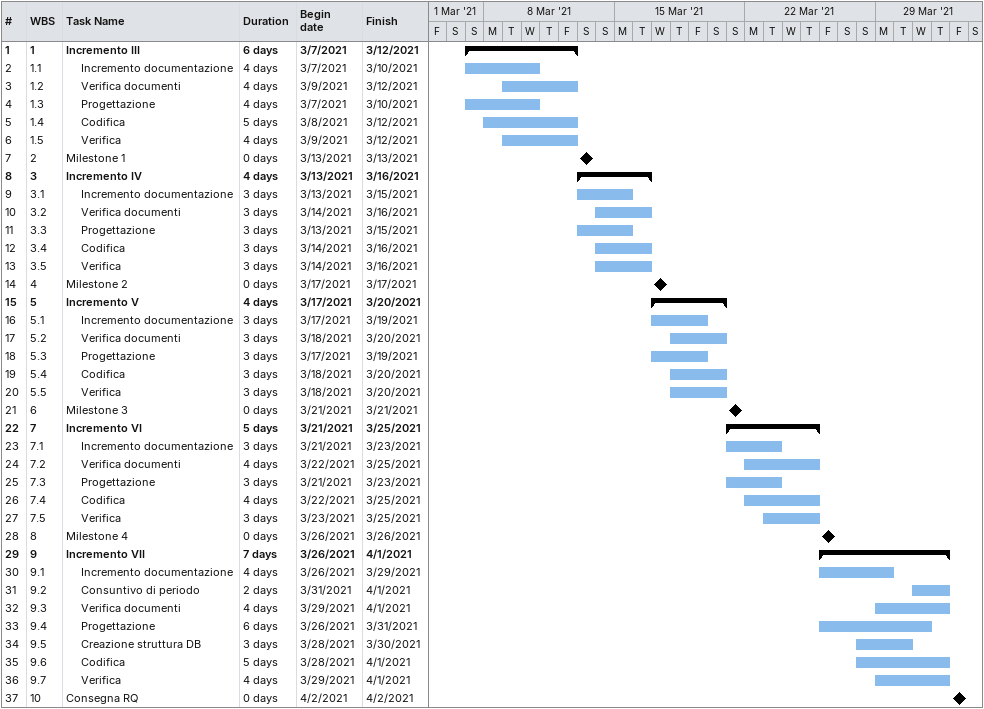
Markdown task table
| ID | WBS | Task | Duration | Start | Finish |
|---|---|---|---|---|---|
| 1 | 1 | **Incremento III** | 6d | 2021-03-07 | 2021-03-12 |
| 2 | 1.1 | Incremento documentazione | 4d | 2021-03-07 | 2021-03-10 |
| 3 | 1.2 | Verifica documenti | 4d | 2021-03-09 | 2021-03-12 |
| 4 | 1.3 | Progettazione | 4d | 2021-03-07 | 2021-03-10 |
| 5 | 1.4 | Codifica | 5d | 2021-03-08 | 2021-03-12 |
| 6 | 1.5 | Verifica | 4d | 2021-03-09 | 2021-03-12 |
| 7 | 2 | Milestone 1 | 0d | 2021-03-13 | 2021-03-13 |
| 8 | 3 | **Incremento IV** | 4d | 2021-03-13 | 2021-03-16 |
| 9 | 3.1 | Incremento documentazione | 3d | 2021-03-13 | 2021-03-15 |
| 10 | 3.2 | Verifica documenti | 3d | 2021-03-14 | 2021-03-16 |
| 11 | 3.3 | Progettazione | 3d | 2021-03-13 | 2021-03-15 |
| 12 | 3.4 | Codifica | 3d | 2021-03-14 | 2021-03-16 |
| 13 | 3.5 | Verifica | 3d | 2021-03-14 | 2021-03-16 |
| 14 | 4 | Milestone 2 | 0d | 2021-03-17 | 2021-03-17 |
| 15 | 5 | **Incremento V** | 4d | 2021-03-17 | 2021-03-20 |
| 16 | 5.1 | Incremento documentazione | 3d | 2021-03-17 | 2021-03-19 |
| 17 | 5.2 | Verifica documenti | 3d | 2021-03-18 | 2021-03-20 |
| 18 | 5.3 | Progettazione | 3d | 2021-03-17 | 2021-03-19 |
| 19 | 5.4 | Codifica | 3d | 2021-03-18 | 2021-03-20 |
| 20 | 5.5 | Verifica | 3d | 2021-03-18 | 2021-03-20 |
| 21 | 6 | Milestone 3 | 0d | 2021-03-21 | 2021-03-21 |
| 22 | 7 | **Incremento VI** | 5d | 2021-03-21 | 2021-03-25 |
| 23 | 7.1 | Incremento documentazione | 3d | 2021-03-21 | 2021-03-23 |
| 24 | 7.2 | Verifica documenti | 4d | 2021-03-22 | 2021-03-25 |
| 25 | 7.3 | Progettazione | 3d | 2021-03-21 | 2021-03-23 |
| 26 | 7.4 | Codifica | 4d | 2021-03-22 | 2021-03-25 |
| 27 | 7.5 | Verifica | 3d | 2021-03-23 | 2021-03-25 |
| 28 | 8 | Milestone 4 | 0d | 2021-03-26 | 2021-03-26 |
| 29 | 9 | **Incremento VII** | 7d | 2021-03-26 | 2021-04-01 |
| 30 | 9.1 | Incremento documentazione | 4d | 2021-03-26 | 2021-03-29 |
| 31 | 9.2 | Consuntivo di periodo | 2d | 2021-03-31 | 2021-04-01 |
| 32 | 9.3 | Verifica documenti | 4d | 2021-03-29 | 2021-04-01 |
| 33 | 9.4 | Progettazione | 6d | 2021-03-26 | 2021-03-31 |
| 34 | 9.5 | Creazione struttura DB | 3d | 2021-03-28 | 2021-03-30 |
| 35 | 9.6 | Codifica | 5d | 2021-03-28 | 2021-04-01 |
| 36 | 9.7 | Verifica | 4d | 2021-03-29 | 2021-04-01 |
| 37 | 10 | Consegna RQ | 0d | 2021-04-02 | 2021-04-02 |
